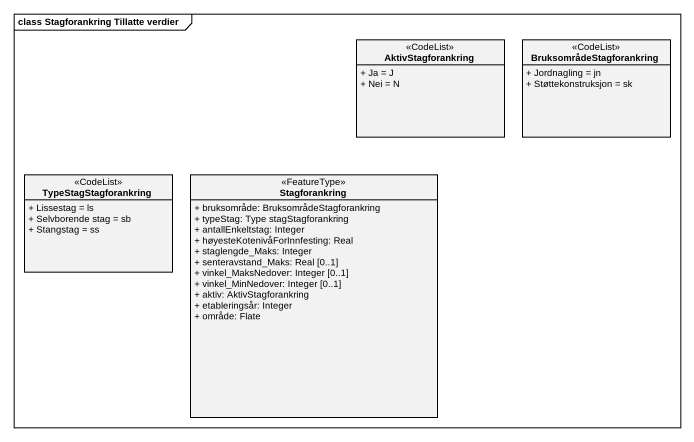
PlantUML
@startuml
mainframe class Stagforankring Tillatte verdier
hide circle
hide empty members
skinparam classAttributeIconSize 0
class AktivStagforankring <<CodeList>> {
  + Ja = J
  + Nei = N
}
class BruksområdeStagforankring <<CodeList>> {
  + Jordnagling = jn
  + Støttekonstruksjon = sk
}
class TypeStagStagforankring <<CodeList>> {
  + Lissestag = ls
  + Selvborende stag = sb
  + Stangstag = ss
}
class Stagforankring <<FeatureType>> {
  + bruksområde: BruksområdeStagforankring
  + typeStag: Type stagStagforankring
  + antallEnkeltstag: Integer
  + høyesteKotenivåForInnfesting: Real
  + staglengde_Maks: Integer
  + senteravstand_Maks: Real [0..1]
  + vinkel_MaksNedover: Integer [0..1]
  + vinkel_MinNedover: Integer [0..1]
  + aktiv: AktivStagforankring
  + etableringsår: Integer
  + område: Flate
}
@enduml
